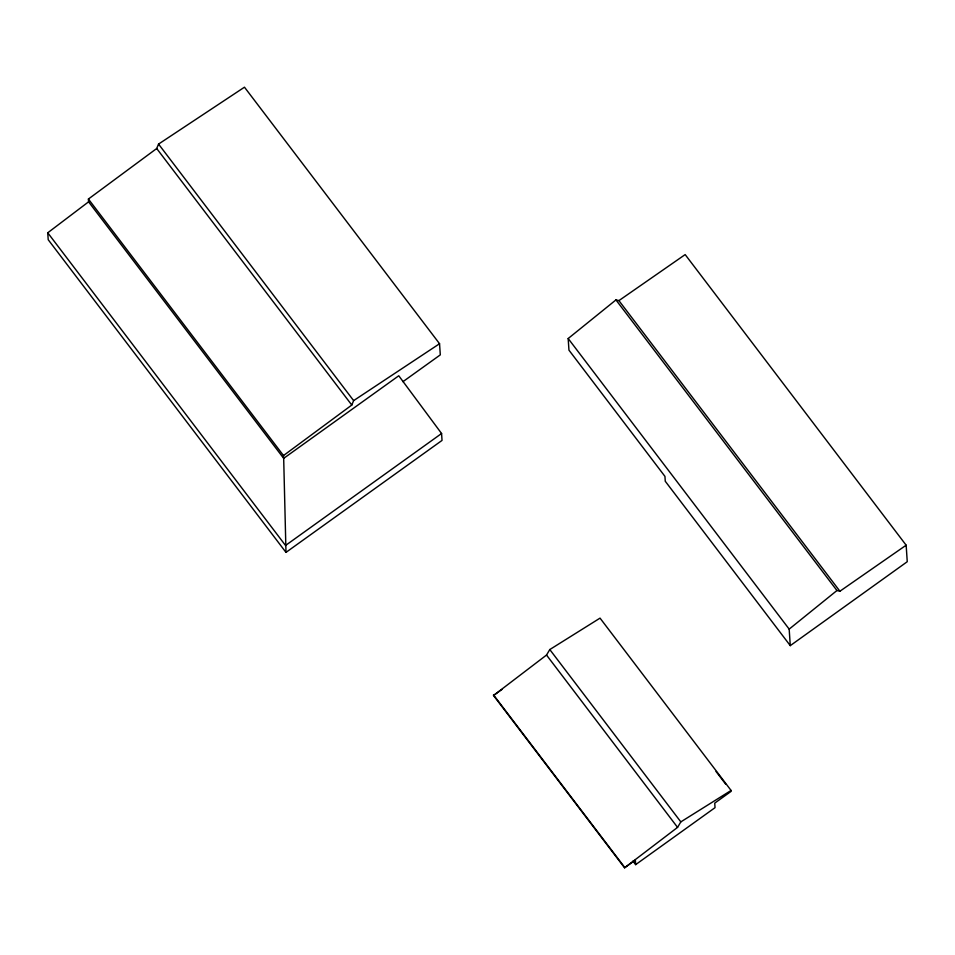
<?xml version="1.0" encoding="UTF-8"?>
<svg xmlns="http://www.w3.org/2000/svg" width="955" height="955" viewBox="0 0 955 955"><rect width="100%" height="100%" fill="white"/><g stroke="black" fill="none" stroke-linecap="round" stroke-linejoin="round"><path stroke-width="1.43" d="M88.409 199.034L283.492 455.559L283.683 458.352L398.772 375.769L441.58 433.51L442.034 440.41L285.987 552.384L283.683 458.352L88.588 201.827L88.409 199.034L156.704 148.514L158.554 144.086L244.468 87.192L439.551 343.728L440.303 354.878L402.95 381.678M283.492 455.559L351.786 405.051L353.637 400.623L439.551 343.728M635.648 864.633L635.35 860.073L624.57 867.809L493.52 695.491L546.523 655.046L549.793 649.555L600.038 618.124L731.076 790.454L731.136 791.337L714.734 803.119L715.032 807.667L635.648 864.633L632.95 861.088M624.57 867.809L677.561 827.376L680.831 821.885L731.076 790.454M906.152 545.198L907.25 561.707L790.274 645.64L665.265 481.26L664.943 476.378L568.953 350.151L568.177 338.524L615.951 299.918L618.912 300.622L839.911 591.229L906.152 545.198L685.165 254.591L618.912 300.622M790.274 645.64L789.176 629.13L836.95 590.524L839.911 591.229M285.987 552.384L48.204 239.705L47.75 232.793L88.588 201.827M441.58 433.51L285.533 545.472L47.75 232.793M493.52 695.491L501.9 689.474M615.951 299.918L836.95 590.524M568.177 338.524L789.176 629.13M716.035 771.485L725.812 784.33M549.793 649.555L680.831 821.885M158.554 144.086L353.637 400.623M546.523 655.046L677.561 827.376M156.704 148.514L351.786 405.051M493.484 694.858L624.522 867.176"/></g></svg>
